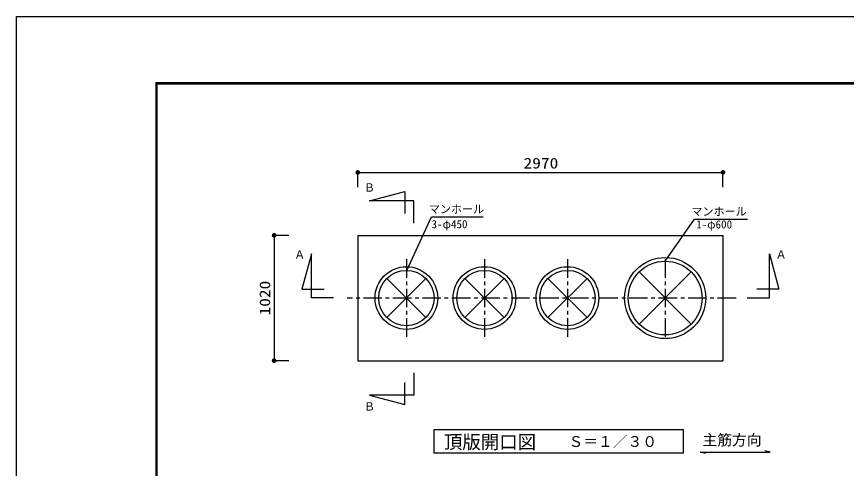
# Model space of a CAD drawing. Units: millimetres, scale not verified. Extents: x -22990 to 8910, y -6308 to 6308.
# Drawn here: x -8910 to -2161, y 2631 to 6308 of the extents above; entities that cross this region are included whole.
import ezdxf
from ezdxf.enums import TextEntityAlignment as Align

# ---------------------------------------------------------------- set-up
doc = ezdxf.new("R2010")
doc.units = ezdxf.units.MM
doc.header["$LTSCALE"] = 30
doc.linetypes.add('CHAIN1', pattern=[8, 5, -1, 1, -1])
for name, color, linetype, lineweight in [('0-2_空気管', 3, 'Continuous', 25), ('0-3_機器', 3, 'Continuous', 25), ('0-7_1-3_A-PIPE', 3, 'Continuous', 25), ('0-F_00クル-フ-6寸法', 132, 'Continuous', 25), ('1-2_図面枠', 7, 'Continuous', 25), ('1-3_Axis_waku', 7, 'Continuous', 25)]:
    doc.layers.add(name, color=color, linetype=linetype, lineweight=lineweight)
doc.styles.add('ＭＳ ゴシック', font='')
doc.styles.get('ＭＳ ゴシック').set_extended_font_data('MS Gothic')

msp = doc.modelspace()

# ---------------------------------------------------------------- linework, layer by layer
at = {"layer": '0-2_空気管'}
for p, q in [((-5751.99, 4884.6), (-5751.99, 4704.6)), ((-5679.99, 4627.43), (-5679.99, 4807.43)), ((-3847.16, 3805.4), (-3422.89, 4229.66)), ((-3847.16, 4229.66), (-3422.89, 3805.4)), ((-5899.13, 4176.63), (-5580.93, 3858.43)), ((-5899.13, 3858.43), (-5580.93, 4176.63)), ((-5264.13, 4176.63), (-4945.93, 3858.43)), ((-5264.13, 3858.43), (-4945.93, 4176.63)), ((-4589.13, 4176.63), (-4270.93, 3858.43)), ((-4589.13, 3858.43), (-4270.93, 4176.63)), ((-5679.99, 3407.64), (-5679.99, 3227.64)), ((-5751.99, 3150.47), (-5751.99, 3330.47))]:
    msp.add_line(p, q, dxfattribs=at)
at = {"layer": '0-2_空気管', "color": 4}
for p, q in [((-5736.04, 4242.5), (-5534.39, 4678)), ((-5534.39, 4678), (-5115.89, 4678)), ((-3635.03, 4317.53), (-3395.49, 4658.5)), ((-3395.49, 4658.5), (-2965.55, 4658.5))]:
    msp.add_line(p, q, dxfattribs=at)
at = {"layer": '0-2_空気管', "linetype": 'CHAIN1'}
for p, q in [((-5740.03, 4332.9), (-5740.03, 3699.82)), ((-5105.03, 4332.9), (-5105.03, 3699.82)), ((-4430.03, 4332.9), (-4430.03, 3699.82)), ((-3635.03, 4332.9), (-3635.03, 3699.82)), ((-3058.95, 4017.53), (-6220.92, 4017.53))]:
    msp.add_line(p, q, dxfattribs=at)
at = {"layer": '0-2_空気管'}
for points in [[(-5679.99, 4807.43), (-6039.99, 4807.43), (-5751.99, 4884.6)], [(-6332.44, 4017.66), (-6512.44, 4017.66), (-6512.44, 4377.66), (-6589.61, 4089.66), (-6409.61, 4089.66)], [(-2967.59, 4017.66), (-2787.59, 4017.66), (-2787.59, 4377.66), (-2710.42, 4089.66), (-2890.42, 4089.66)], [(-5679.99, 3227.64), (-6039.99, 3227.64), (-5751.99, 3150.47)]]:
    msp.add_lwpolyline(points, dxfattribs=at)
for centre, radius in [((-3635.03, 4017.53), 330), ((-5740.03, 4017.53), 255), ((-5105.03, 4017.53), 255), ((-4430.03, 4017.53), 255), ((-3635.03, 4017.53), 300), ((-5740.03, 4017.53), 225), ((-5105.03, 4017.53), 225), ((-4430.03, 4017.53), 225)]:
    msp.add_circle(centre, radius, dxfattribs=at)
at = {"layer": '0-3_機器', "color": 2}
for p, q in [((-6135.03, 4527.53), (-6135.03, 3507.53)), ((-6135.03, 3507.53), (-3165.01, 3507.53))]:
    msp.add_line(p, q, dxfattribs=at)
msp.add_lwpolyline([(-6135.03, 4527.53), (-3165.01, 4527.53), (-3165.01, 3507.53)], dxfattribs=at)
at = {"layer": '0-3_機器'}
msp.add_lwpolyline([(-3486.71, 2757.67), (-3486.71, 2943.98), (-5516.04, 2943.98), (-5516.04, 2757.67)], close=True, dxfattribs=at)
at = {"layer": '0-7_1-3_A-PIPE'}
msp.add_lwpolyline([(-3308.34, 2751.43), (-3351.8, 2763.07), (-2781.8, 2763.07), (-2825.27, 2774.72)], dxfattribs=at)
at = {"layer": '0-F_00クル-フ-6寸法', "color": 4}
for p, q in [((-6135.03, 4919.53), (-6135.03, 5039.53)), ((-6135.03, 5039.53), (-3165.01, 5039.53)), ((-3165.01, 4919.53), (-3165.01, 5039.53)), ((-6695.55, 4527.53), (-6815.55, 4527.53)), ((-6815.55, 4527.53), (-6815.55, 3507.53)), ((-6695.55, 3507.53), (-6815.55, 3507.53))]:
    msp.add_line(p, q, dxfattribs=at)
at = {"layer": '0-F_00クル-フ-6寸法'}
for points in [[(-6135.03, 5039.53), (-6153.78, 5039.53), (-6153.63, 5041.88)], [(-6135.03, 5039.53), (-6153.63, 5037.18), (-6153.78, 5039.53)], [(-6135.03, 5039.53), (-6153.63, 5041.88), (-6153.19, 5044.19)], [(-6135.03, 5039.53), (-6153.19, 5034.87), (-6153.63, 5037.18)], [(-6135.03, 5039.53), (-6153.19, 5044.19), (-6152.46, 5046.43)], [(-6135.03, 5039.53), (-6152.46, 5032.63), (-6153.19, 5034.87)], [(-6135.03, 5039.53), (-6152.46, 5046.43), (-6151.46, 5048.56)], [(-6135.03, 5039.53), (-6151.46, 5030.5), (-6152.46, 5032.63)], [(-6135.03, 5039.53), (-6151.46, 5048.56), (-6150.2, 5050.55)], [(-6135.03, 5039.53), (-6150.2, 5028.51), (-6151.46, 5030.5)], [(-6135.03, 5039.53), (-6150.2, 5050.55), (-6148.69, 5052.37)], [(-6135.03, 5039.53), (-6148.69, 5026.69), (-6150.2, 5028.51)], [(-6135.03, 5039.53), (-6148.69, 5052.37), (-6146.98, 5053.98)], [(-6135.03, 5039.53), (-6146.98, 5025.08), (-6148.69, 5026.69)], [(-6135.03, 5039.53), (-6146.98, 5053.98), (-6145.07, 5055.36)], [(-6135.03, 5039.53), (-6145.07, 5023.7), (-6146.98, 5025.08)], [(-6135.03, 5039.53), (-6145.07, 5055.36), (-6143.01, 5056.5)], [(-6135.03, 5039.53), (-6143.01, 5022.56), (-6145.07, 5023.7)], [(-6135.03, 5039.53), (-6143.01, 5056.5), (-6140.82, 5057.36)], [(-6135.03, 5039.53), (-6140.82, 5021.7), (-6143.01, 5022.56)], [(-6135.03, 5039.53), (-6140.82, 5057.36), (-6138.54, 5057.95)], [(-6135.03, 5039.53), (-6138.54, 5021.11), (-6140.82, 5021.7)], [(-6135.03, 5039.53), (-6138.54, 5057.95), (-6136.2, 5058.24)], [(-6135.03, 5039.53), (-6136.2, 5020.82), (-6138.54, 5021.11)], [(-6135.03, 5039.53), (-6136.2, 5058.24), (-6133.85, 5058.24)], [(-6135.03, 5039.53), (-6133.85, 5020.82), (-6136.2, 5020.82)], [(-6135.03, 5039.53), (-6133.85, 5058.24), (-6131.51, 5057.95)], [(-6135.03, 5039.53), (-6131.51, 5057.95), (-6129.23, 5057.36)], [(-6135.03, 5039.53), (-6129.23, 5057.36), (-6127.04, 5056.5)], [(-6135.03, 5039.53), (-6127.04, 5056.5), (-6124.98, 5055.36)], [(-6135.03, 5039.53), (-6124.98, 5055.36), (-6123.07, 5053.98)], [(-6135.03, 5039.53), (-6123.07, 5053.98), (-6121.36, 5052.37)], [(-6135.03, 5039.53), (-6121.36, 5052.37), (-6119.86, 5050.55)], [(-6135.03, 5039.53), (-6119.86, 5050.55), (-6118.6, 5048.56)], [(-6135.03, 5039.53), (-6118.6, 5048.56), (-6117.59, 5046.43)], [(-6135.03, 5039.53), (-6117.59, 5046.43), (-6116.87, 5044.19)], [(-6135.03, 5039.53), (-6116.87, 5044.19), (-6116.42, 5041.88)], [(-6135.03, 5039.53), (-6116.42, 5041.88), (-6116.28, 5039.53)], [(-6135.03, 5039.53), (-6131.51, 5021.11), (-6133.85, 5020.82)], [(-6135.03, 5039.53), (-6129.23, 5021.7), (-6131.51, 5021.11)], [(-6135.03, 5039.53), (-6127.04, 5022.56), (-6129.23, 5021.7)], [(-6135.03, 5039.53), (-6124.98, 5023.7), (-6127.04, 5022.56)], [(-6135.03, 5039.53), (-6123.07, 5025.08), (-6124.98, 5023.7)], [(-6135.03, 5039.53), (-6121.36, 5026.69), (-6123.07, 5025.08)], [(-6135.03, 5039.53), (-6119.86, 5028.51), (-6121.36, 5026.69)], [(-6135.03, 5039.53), (-6118.6, 5030.5), (-6119.86, 5028.51)], [(-6135.03, 5039.53), (-6117.59, 5032.63), (-6118.6, 5030.5)], [(-6135.03, 5039.53), (-6116.87, 5034.87), (-6117.59, 5032.63)], [(-6135.03, 5039.53), (-6116.42, 5037.18), (-6116.87, 5034.87)], [(-6135.03, 5039.53), (-6116.28, 5039.53), (-6116.42, 5037.18)], [(-3165.01, 5039.53), (-3183.76, 5039.53), (-3183.61, 5041.88)], [(-3165.01, 5039.53), (-3183.61, 5037.18), (-3183.76, 5039.53)], [(-3165.01, 5039.53), (-3183.61, 5041.88), (-3183.17, 5044.19)], [(-3165.01, 5039.53), (-3183.17, 5034.87), (-3183.61, 5037.18)], [(-3165.01, 5039.53), (-3183.17, 5044.19), (-3182.44, 5046.43)], [(-3165.01, 5039.53), (-3182.44, 5032.63), (-3183.17, 5034.87)], [(-3165.01, 5039.53), (-3182.44, 5046.43), (-3181.44, 5048.56)], [(-3165.01, 5039.53), (-3181.44, 5030.5), (-3182.44, 5032.63)], [(-3165.01, 5039.53), (-3181.44, 5048.56), (-3180.17, 5050.55)], [(-3165.01, 5039.53), (-3180.17, 5028.51), (-3181.44, 5030.5)], [(-3165.01, 5039.53), (-3180.17, 5050.55), (-3178.67, 5052.37)], [(-3165.01, 5039.53), (-3178.67, 5026.69), (-3180.17, 5028.51)], [(-3165.01, 5039.53), (-3178.67, 5052.37), (-3176.96, 5053.98)], [(-3165.01, 5039.53), (-3176.96, 5025.08), (-3178.67, 5026.69)], [(-3165.01, 5039.53), (-3176.96, 5053.98), (-3175.05, 5055.36)], [(-3165.01, 5039.53), (-3175.05, 5023.7), (-3176.96, 5025.08)], [(-3165.01, 5039.53), (-3175.05, 5055.36), (-3172.99, 5056.5)], [(-3165.01, 5039.53), (-3172.99, 5022.56), (-3175.05, 5023.7)], [(-3165.01, 5039.53), (-3172.99, 5056.5), (-3170.8, 5057.36)], [(-3165.01, 5039.53), (-3170.8, 5021.7), (-3172.99, 5022.56)], [(-3165.01, 5039.53), (-3170.8, 5057.36), (-3168.52, 5057.95)], [(-3165.01, 5039.53), (-3168.52, 5021.11), (-3170.8, 5021.7)], [(-3165.01, 5039.53), (-3168.52, 5057.95), (-3166.18, 5058.24)], [(-3165.01, 5039.53), (-3166.18, 5020.82), (-3168.52, 5021.11)], [(-3165.01, 5039.53), (-3166.18, 5058.24), (-3163.83, 5058.24)], [(-3165.01, 5039.53), (-3163.83, 5020.82), (-3166.18, 5020.82)], [(-3165.01, 5039.53), (-3163.83, 5058.24), (-3161.49, 5057.95)], [(-3165.01, 5039.53), (-3161.49, 5057.95), (-3159.21, 5057.36)], [(-3165.01, 5039.53), (-3159.21, 5057.36), (-3157.02, 5056.5)], [(-3165.01, 5039.53), (-3157.02, 5056.5), (-3154.96, 5055.36)], [(-3165.01, 5039.53), (-3154.96, 5055.36), (-3153.05, 5053.98)], [(-3165.01, 5039.53), (-3153.05, 5053.98), (-3151.34, 5052.37)], [(-3165.01, 5039.53), (-3151.34, 5052.37), (-3149.84, 5050.55)], [(-3165.01, 5039.53), (-3149.84, 5050.55), (-3148.57, 5048.56)], [(-3165.01, 5039.53), (-3148.57, 5048.56), (-3147.57, 5046.43)], [(-3165.01, 5039.53), (-3147.57, 5046.43), (-3146.84, 5044.19)], [(-3165.01, 5039.53), (-3146.84, 5044.19), (-3146.4, 5041.88)], [(-3165.01, 5039.53), (-3146.4, 5041.88), (-3146.26, 5039.53)], [(-3165.01, 5039.53), (-3161.49, 5021.11), (-3163.83, 5020.82)], [(-3165.01, 5039.53), (-3159.21, 5021.7), (-3161.49, 5021.11)], [(-3165.01, 5039.53), (-3157.02, 5022.56), (-3159.21, 5021.7)], [(-3165.01, 5039.53), (-3154.96, 5023.7), (-3157.02, 5022.56)], [(-3165.01, 5039.53), (-3153.05, 5025.08), (-3154.96, 5023.7)], [(-3165.01, 5039.53), (-3151.34, 5026.69), (-3153.05, 5025.08)], [(-3165.01, 5039.53), (-3149.84, 5028.51), (-3151.34, 5026.69)], [(-3165.01, 5039.53), (-3148.57, 5030.5), (-3149.84, 5028.51)], [(-3165.01, 5039.53), (-3147.57, 5032.63), (-3148.57, 5030.5)], [(-3165.01, 5039.53), (-3146.84, 5034.87), (-3147.57, 5032.63)], [(-3165.01, 5039.53), (-3146.4, 5037.18), (-3146.84, 5034.87)], [(-3165.01, 5039.53), (-3146.26, 5039.53), (-3146.4, 5037.18)], [(-6815.55, 4527.53), (-6834.26, 4528.71), (-6833.97, 4531.05)], [(-6815.55, 4527.53), (-6834.26, 4526.35), (-6834.26, 4528.71)], [(-6815.55, 4527.53), (-6833.97, 4524.02), (-6834.26, 4526.35)], [(-6815.55, 4527.53), (-6833.97, 4531.05), (-6833.38, 4533.33)], [(-6815.55, 4527.53), (-6833.38, 4521.74), (-6833.97, 4524.02)], [(-6815.55, 4527.53), (-6833.38, 4533.33), (-6832.52, 4535.52)], [(-6815.55, 4527.53), (-6832.52, 4519.55), (-6833.38, 4521.74)], [(-6815.55, 4527.53), (-6832.52, 4535.52), (-6831.38, 4537.58)], [(-6815.55, 4527.53), (-6831.38, 4517.49), (-6832.52, 4519.55)], [(-6815.55, 4527.53), (-6831.38, 4537.58), (-6830, 4539.48)], [(-6815.55, 4527.53), (-6830, 4515.58), (-6831.38, 4517.49)], [(-6815.55, 4527.53), (-6830, 4539.48), (-6828.38, 4541.2)], [(-6815.55, 4527.53), (-6828.38, 4513.86), (-6830, 4515.58)], [(-6815.55, 4527.53), (-6828.38, 4541.2), (-6826.57, 4542.7)], [(-6815.55, 4527.53), (-6826.57, 4512.36), (-6828.38, 4513.86)], [(-6815.55, 4527.53), (-6826.57, 4542.7), (-6824.58, 4543.96)], [(-6815.55, 4527.53), (-6824.58, 4511.1), (-6826.57, 4512.36)], [(-6815.55, 4527.53), (-6824.58, 4543.96), (-6822.45, 4544.97)], [(-6815.55, 4527.53), (-6822.45, 4510.1), (-6824.58, 4511.1)], [(-6815.55, 4527.53), (-6822.45, 4544.97), (-6820.21, 4545.69)], [(-6815.55, 4527.53), (-6820.21, 4509.37), (-6822.45, 4510.1)], [(-6815.55, 4527.53), (-6820.21, 4545.69), (-6817.9, 4546.13)], [(-6815.55, 4527.53), (-6817.9, 4508.93), (-6820.21, 4509.37)], [(-6815.55, 4527.53), (-6817.9, 4546.13), (-6815.55, 4546.28)], [(-6815.55, 4527.53), (-6815.55, 4508.78), (-6817.9, 4508.93)], [(-6815.55, 4527.53), (-6815.55, 4546.28), (-6813.2, 4546.13)], [(-6815.55, 4527.53), (-6813.2, 4546.13), (-6810.89, 4545.69)], [(-6815.55, 4527.53), (-6810.89, 4545.69), (-6808.65, 4544.97)], [(-6815.55, 4527.53), (-6808.65, 4544.97), (-6806.52, 4543.96)], [(-6815.55, 4527.53), (-6806.52, 4543.96), (-6804.53, 4542.7)], [(-6815.55, 4527.53), (-6804.53, 4542.7), (-6802.71, 4541.2)], [(-6815.55, 4527.53), (-6802.71, 4541.2), (-6801.1, 4539.48)], [(-6815.55, 4527.53), (-6801.1, 4539.48), (-6799.72, 4537.58)], [(-6815.55, 4527.53), (-6799.72, 4537.58), (-6798.58, 4535.52)], [(-6815.55, 4527.53), (-6798.58, 4535.52), (-6797.72, 4533.33)], [(-6815.55, 4527.53), (-6797.72, 4533.33), (-6797.13, 4531.05)], [(-6815.55, 4527.53), (-6797.13, 4531.05), (-6796.84, 4528.71)], [(-6815.55, 4527.53), (-6796.84, 4528.71), (-6796.84, 4526.35)], [(-6815.55, 4527.53), (-6813.2, 4508.93), (-6815.55, 4508.78)], [(-6815.55, 4527.53), (-6810.89, 4509.37), (-6813.2, 4508.93)], [(-6815.55, 4527.53), (-6808.65, 4510.1), (-6810.89, 4509.37)], [(-6815.55, 4527.53), (-6806.52, 4511.1), (-6808.65, 4510.1)], [(-6815.55, 4527.53), (-6804.53, 4512.36), (-6806.52, 4511.1)], [(-6815.55, 4527.53), (-6802.71, 4513.86), (-6804.53, 4512.36)], [(-6815.55, 4527.53), (-6801.1, 4515.58), (-6802.71, 4513.86)], [(-6815.55, 4527.53), (-6799.72, 4517.49), (-6801.1, 4515.58)], [(-6815.55, 4527.53), (-6798.58, 4519.55), (-6799.72, 4517.49)], [(-6815.55, 4527.53), (-6797.72, 4521.74), (-6798.58, 4519.55)], [(-6815.55, 4527.53), (-6797.13, 4524.02), (-6797.72, 4521.74)], [(-6815.55, 4527.53), (-6796.84, 4526.35), (-6797.13, 4524.02)], [(-6815.55, 3507.53), (-6834.26, 3508.71), (-6833.97, 3511.05)], [(-6815.55, 3507.53), (-6833.97, 3511.05), (-6833.38, 3513.33)], [(-6815.55, 3507.53), (-6833.38, 3513.33), (-6832.52, 3515.52)], [(-6815.55, 3507.53), (-6832.52, 3515.52), (-6831.38, 3517.58)], [(-6815.55, 3507.53), (-6831.38, 3517.58), (-6830, 3519.48)], [(-6815.55, 3507.53), (-6830, 3519.48), (-6828.38, 3521.2)], [(-6815.55, 3507.53), (-6828.38, 3521.2), (-6826.57, 3522.7)], [(-6815.55, 3507.53), (-6826.57, 3522.7), (-6824.58, 3523.96)], [(-6815.55, 3507.53), (-6824.58, 3523.96), (-6822.45, 3524.97)], [(-6815.55, 3507.53), (-6822.45, 3524.97), (-6820.21, 3525.69)], [(-6815.55, 3507.53), (-6820.21, 3525.69), (-6817.9, 3526.14)], [(-6815.55, 3507.53), (-6817.9, 3526.14), (-6815.55, 3526.28)], [(-6815.55, 3507.53), (-6815.55, 3526.28), (-6813.2, 3526.14)], [(-6815.55, 3507.53), (-6813.2, 3526.14), (-6810.89, 3525.69)], [(-6815.55, 3507.53), (-6810.89, 3525.69), (-6808.65, 3524.97)], [(-6815.55, 3507.53), (-6808.65, 3524.97), (-6806.52, 3523.96)], [(-6815.55, 3507.53), (-6806.52, 3523.96), (-6804.53, 3522.7)], [(-6815.55, 3507.53), (-6804.53, 3522.7), (-6802.71, 3521.2)], [(-6815.55, 3507.53), (-6802.71, 3521.2), (-6801.1, 3519.48)], [(-6815.55, 3507.53), (-6801.1, 3519.48), (-6799.72, 3517.58)], [(-6815.55, 3507.53), (-6799.72, 3517.58), (-6798.58, 3515.52)], [(-6815.55, 3507.53), (-6798.58, 3515.52), (-6797.72, 3513.33)], [(-6815.55, 3507.53), (-6797.72, 3513.33), (-6797.13, 3511.05)], [(-6815.55, 3507.53), (-6797.13, 3511.05), (-6796.84, 3508.71)], [(-6815.55, 3507.53), (-6834.26, 3506.36), (-6834.26, 3508.71)], [(-6815.55, 3507.53), (-6833.97, 3504.02), (-6834.26, 3506.36)], [(-6815.55, 3507.53), (-6833.38, 3501.74), (-6833.97, 3504.02)], [(-6815.55, 3507.53), (-6832.52, 3499.55), (-6833.38, 3501.74)], [(-6815.55, 3507.53), (-6831.38, 3497.49), (-6832.52, 3499.55)], [(-6815.55, 3507.53), (-6830, 3495.58), (-6831.38, 3497.49)], [(-6815.55, 3507.53), (-6828.38, 3493.86), (-6830, 3495.58)], [(-6815.55, 3507.53), (-6826.57, 3492.36), (-6828.38, 3493.86)], [(-6815.55, 3507.53), (-6824.58, 3491.1), (-6826.57, 3492.36)], [(-6815.55, 3507.53), (-6822.45, 3490.1), (-6824.58, 3491.1)], [(-6815.55, 3507.53), (-6820.21, 3489.37), (-6822.45, 3490.1)], [(-6815.55, 3507.53), (-6817.9, 3488.93), (-6820.21, 3489.37)], [(-6815.55, 3507.53), (-6815.55, 3488.78), (-6817.9, 3488.93)], [(-6815.55, 3507.53), (-6796.84, 3508.71), (-6796.84, 3506.36)], [(-6815.55, 3507.53), (-6813.2, 3488.93), (-6815.55, 3488.78)], [(-6815.55, 3507.53), (-6810.89, 3489.37), (-6813.2, 3488.93)], [(-6815.55, 3507.53), (-6808.65, 3490.1), (-6810.89, 3489.37)], [(-6815.55, 3507.53), (-6806.52, 3491.1), (-6808.65, 3490.1)], [(-6815.55, 3507.53), (-6804.53, 3492.36), (-6806.52, 3491.1)], [(-6815.55, 3507.53), (-6802.71, 3493.86), (-6804.53, 3492.36)], [(-6815.55, 3507.53), (-6801.1, 3495.58), (-6802.71, 3493.86)], [(-6815.55, 3507.53), (-6799.72, 3497.49), (-6801.1, 3495.58)], [(-6815.55, 3507.53), (-6798.58, 3499.55), (-6799.72, 3497.49)], [(-6815.55, 3507.53), (-6797.72, 3501.74), (-6798.58, 3499.55)], [(-6815.55, 3507.53), (-6797.13, 3504.02), (-6797.72, 3501.74)], [(-6815.55, 3507.53), (-6796.84, 3506.36), (-6797.13, 3504.02)]]:
    msp.add_solid(points, dxfattribs=at)
at = {"layer": '1-2_図面枠'}
msp.add_lwpolyline([(-8910, -6307.5), (-8910, 6307.5), (8910, 6307.5), (8910, -6307.5)], close=True, dxfattribs=at)
at = {"layer": '1-3_Axis_waku'}
for p, q in [((-7778.4, 5769.9), (8408.4, 5769.9)), ((-7778.4, 5769.9), (-7778.4, -5814.9)), ((-7777.8, 5769.3), (8407.8, 5769.3)), ((-7777.8, 5769.3), (-7777.8, -5814.3)), ((-7777.2, 5768.7), (8407.2, 5768.7)), ((-7777.2, 5768.7), (-7777.2, -5813.7)), ((-7776.6, 5768.1), (8406.6, 5768.1)), ((-7776.6, 5768.1), (-7776.6, -5813.1)), ((-7776, 5767.5), (8406, 5767.5)), ((-7776, 5767.5), (-7776, -5812.5)), ((-7775.4, 5766.9), (8405.4, 5766.9)), ((-7775.4, 5766.9), (-7775.4, -5811.9)), ((-7774.8, 5766.3), (8404.8, 5766.3)), ((-7774.8, 5766.3), (-7774.8, -5811.3)), ((-7774.2, 5765.7), (8404.2, 5765.7)), ((-7774.2, 5765.7), (-7774.2, -5810.7)), ((-7773.6, 5765.1), (8403.6, 5765.1)), ((-7773.6, 5765.1), (-7773.6, -5810.1)), ((-7773, 5764.5), (8403, 5764.5)), ((-7773, 5764.5), (-7773, -5809.5)), ((-7772.4, 5763.9), (8402.4, 5763.9)), ((-7772.4, 5763.9), (-7772.4, -5808.9)), ((-7771.8, 5763.3), (8401.8, 5763.3)), ((-7771.8, 5763.3), (-7771.8, -5808.3)), ((-7771.2, 5762.7), (8401.2, 5762.7)), ((-7771.2, 5762.7), (-7771.2, -5807.7)), ((-7770.6, 5762.1), (8400.6, 5762.1)), ((-7770.6, 5762.1), (-7770.6, -5807.1)), ((-7770, 5761.5), (8400, 5761.5)), ((-7770, 5761.5), (-7770, -5806.5))]:
    msp.add_line(p, q, dxfattribs=at)

# ---------------------------------------------------------------- texts
at = {"layer": '0-2_空気管', "color": 4, "style": 'ＭＳ ゴシック'}
for s, p in [('Ｂ', (-6085.25, 4863.28)), ('マンホール', (-5557.59, 4687.72)), ('マンホール', (-3422.16, 4668.21)), ('3-φ450', (-5535.43, 4565.66)), ('1-φ600', (-3383.45, 4563.76)), ('Ａ', (-6652.77, 4317.22)), ('Ａ', (-2737.26, 4317.22)), ('Ｂ', (-6085.25, 3081.79))]:
    msp.add_text(s, height=65.98, dxfattribs=at).set_placement(p, align=Align.BOTTOM_LEFT)
at = {"layer": '0-3_機器', "color": 4, "style": 'ＭＳ ゴシック'}
for s, height, p in [('頂版開口図', 110, (-5434.8, 2757.71)), ('Ｓ＝１／３０', 87.98, (-4421.24, 2779.38))]:
    msp.add_text(s, height=height, dxfattribs=at).set_placement(p, align=Align.BOTTOM_LEFT)
at = {"layer": '0-7_1-3_A-PIPE', "color": 4, "style": 'ＭＳ ゴシック'}
msp.add_text('主筋方向', height=87.98, dxfattribs=at).set_placement((-3331.34, 2791.89), align=Align.BOTTOM_LEFT)
at = {"layer": '0-F_00クル-フ-6寸法', "color": 3, "style": 'ＭＳ ゴシック', "width": 1.2}
msp.add_text('2970', height=86.66, dxfattribs=at).set_placement((-4787.16, 5045.38), align=Align.BOTTOM_LEFT)
msp.add_text('1020', height=86.66, rotation=90, dxfattribs=at).set_placement((-6821.4, 3875.25), align=Align.BOTTOM_LEFT)

doc.saveas('drawing.dxf')
